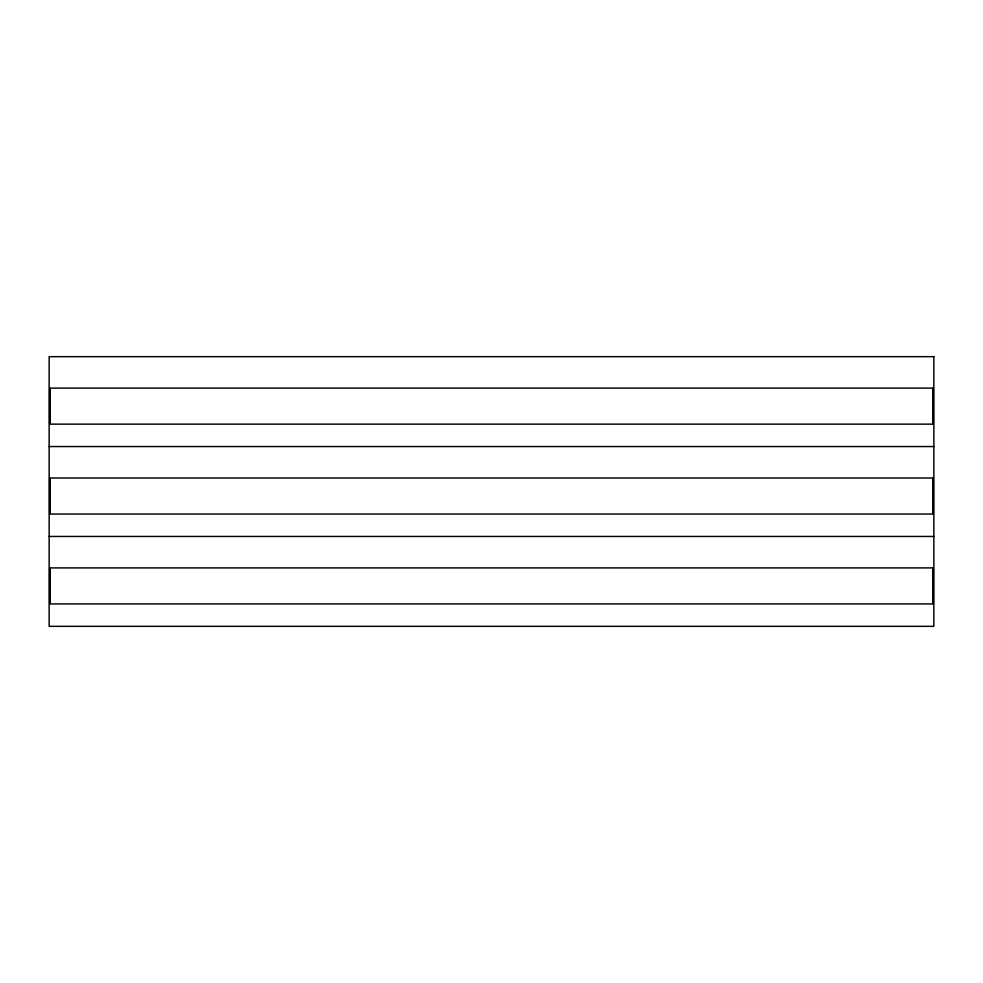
<?xml version="1.0" encoding="UTF-8"?>
<svg xmlns="http://www.w3.org/2000/svg" width="983" height="983" viewBox="0 0 983 983"><rect width="100%" height="100%" fill="white"/><g stroke="black" fill="none" stroke-linecap="round" stroke-linejoin="round"><path stroke-width="1.47" d="M49.15 446.552L933.85 446.552M49.15 536.448L933.85 536.448M933.322 388.064L933.322 424.14M933.322 477.947L933.322 514.035M933.322 567.83L933.322 603.918M49.678 388.064L49.678 424.14M49.678 477.947L49.678 514.035M49.678 567.83L49.678 603.918M933.85 356.669L49.15 356.669L49.15 626.331L933.85 626.331L933.85 356.669M933.1 388.125L49.9 388.125L49.9 424.14L933.1 424.14L933.1 388.125M933.1 478.021L49.9 478.021L49.9 514.035L933.1 514.035L933.1 478.021M933.1 567.904L49.9 567.904L49.9 603.918L933.1 603.918L933.1 567.904"/></g></svg>
